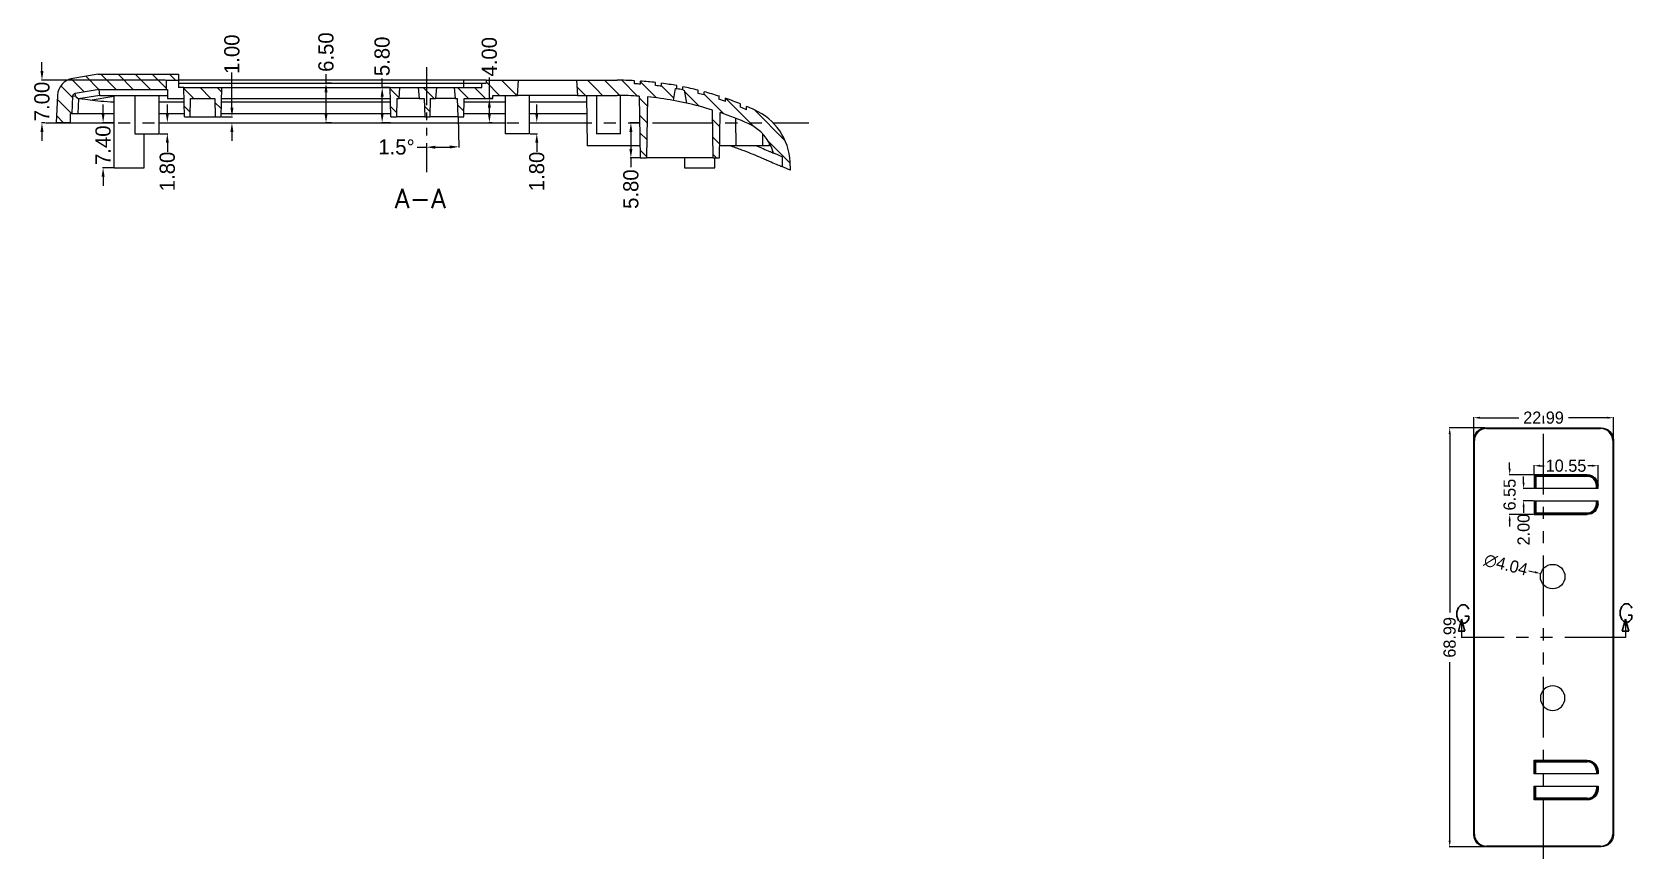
# Model space of a CAD drawing. Extents: x 18 to 718, y 389 to 747.
# Drawn here: x 23.4 to 287, y 389.4 to 525.5 of the extents above; entities that cross this region are included whole.
import ezdxf

# ---------------------------------------------------------------- set-up
doc = ezdxf.new("R2010")
doc.units = 0
doc.header["$MEASUREMENT"] = 0
doc.linetypes.add('PHANTOM', pattern=[2.5, 1.25, -0.25, 0.25, -0.25, 0.25, -0.25])
for name, color, linetype in [('10', 7, 'Continuous'), ('50', 7, 'Continuous'), ('TOP', 7, 'Continuous')]:
    doc.layers.add(name, color=color, linetype=linetype)
doc.styles.add('blockfont', font='simplex.shx', dxfattribs={"bigfont": 'bigfont'})
doc.dimstyles.new('1', dxfattribs={"dimtxt": 2.5, "dimasz": 1.5, "dimexe": 0.1, "dimexo": 0.1, "dimgap": 0.09, "dimtad": 0, "dimzin": 0, "dimdsep": 46, "dimtxsty": 'Standard', "dimcen": 0, "dimclrd": 4, "dimclre": 4, "dimclrt": 3, "dimadec": 1, "dimazin": 0, "dimtfac": 1, "dimtofl": 0, "dimtmove": 0, "dimatfit": 3, "dimfxl": 0, "dimtolj": 1, "dimtzin": 0, "dimlwd": 9, "dimlwe": 9, "dimarcsym": 0})
doc.dimstyles.new('2', dxfattribs={"dimtxt": 2, "dimasz": 1, "dimexe": 0.1, "dimexo": 0.1, "dimgap": 0.09, "dimtad": 0, "dimzin": 0, "dimdsep": 46, "dimtxsty": 'Standard', "dimcen": 0, "dimclrd": 4, "dimclre": 4, "dimclrt": 3, "dimadec": 1, "dimazin": 0, "dimtfac": 1, "dimtofl": 0, "dimtmove": 0, "dimatfit": 3, "dimfxl": 0, "dimtolj": 1, "dimtzin": 0, "dimlwd": 9, "dimlwe": 9, "dimarcsym": 0})

# ---------------------------------------------------------------- blocks, each defined once
blk = doc.blocks.new('HATCH1')
at = {"color": 200, "linetype": 'Continuous'}
for p, q in [((31.56, 782.34), (32.73, 783.52)), ((33.04, 781), (35.42, 783.37)), ((35.73, 780.85), (37.66, 782.78)), ((36.64, 778.94), (38.81, 781.1)), ((37.05, 776.52), (39.22, 778.69)), ((37.06, 773.7), (39.56, 776.2)), ((37.06, 770.87), (39.56, 773.37)), ((37.06, 768.04), (39.56, 770.54)), ((37.26, 765.42), (39.56, 767.72)), ((38.56, 763.89), (39.56, 764.89)), ((33.32, 761.48), (34.31, 762.47)), ((35.56, 760.89), (37.21, 762.55)), ((35.56, 758.07), (37.36, 759.86)), ((33.88, 756.39), (34.9, 757.41)), ((36.64, 756.32), (37.36, 757.04)), ((33.25, 727.49), (34.23, 728.47)), ((35.66, 727.07), (37.14, 728.54)), ((33.4, 721.98), (34.31, 722.89)), ((35.56, 721.31), (37.36, 723.11)), ((33.47, 716.4), (34.47, 717.4)), ((35.56, 715.66), (37.36, 717.46)), ((35.56, 712.83), (37.36, 714.63)), ((36.06, 710.51), (38.28, 712.72)), ((36.06, 707.68), (38.56, 710.18)), ((36.06, 696.37), (37.46, 697.77)), ((37.18, 694.66), (38.56, 696.04)), ((36.06, 693.54), (37.18, 694.66)), ((36.06, 690.71), (38.56, 693.21)), ((35.95, 687.78), (38.55, 690.38)), ((26.01, 686.33), (27.04, 687.36)), ((28.79, 686.28), (29.92, 687.41)), ((31.57, 686.23), (32.8, 687.46)), ((34.35, 686.19), (35.68, 687.51)), ((35.66, 684.66), (38.32, 687.32)), ((35.62, 681.8), (37.64, 683.82)), ((34.29, 677.65), (36.73, 680.08)), ((25.76, 674.77), (26.31, 675.33)), ((28.09, 674.27), (29.19, 675.38)), ((30.87, 674.23), (32.07, 675.43)), ((33.02, 673.55), (36.29, 676.82)), ((30.9, 668.6), (35.57, 673.27)), ((28.6, 663.48), (33.72, 668.6)), ((24.93, 662.64), (28.6, 666.31))]:
    blk.add_line(p, q, dxfattribs=at)
blk = doc.blocks.new('ASSORTED_DRAFT13')
at = {"color": 13}
for p, q in [((823.64, 577.91, 823.64), (821.64, 578.44)), ((821.64, 577.37), (821.64, 578.44)), ((823.64, 577.91, 823.64), (821.64, 577.37))]:
    blk.add_line(p, q, dxfattribs=at)
blk = doc.blocks.new('ASSORTED_DRAFT14')
at = {"color": 13}
for p, q in [((823.64, 550.92, 823.64), (821.64, 551.45)), ((821.64, 550.38), (821.64, 551.45)), ((823.64, 550.92, 823.64), (821.64, 550.38))]:
    blk.add_line(p, q, dxfattribs=at)
blk = doc.blocks.new('*D101')
at = {"color": 4, "linetype": 'Continuous', "lineweight": 9}
for p, q in [((269.1, 451.35), (269.1, 452.35)), ((270.71, 450.35), (269, 450.35)), ((270.71, 448.35), (269, 448.35)), ((269.1, 447.35), (269.1, 446.35))]:
    blk.add_line(p, q, dxfattribs=at)
for points in [[(268.93, 451.35), (269.27, 451.35), (269.1, 450.35)], [(268.93, 447.35), (269.27, 447.35), (269.1, 448.35)]]:
    blk.add_solid(points, dxfattribs=at)
at = {"layer": 'Defpoints', "color": 0, "linetype": 'Continuous', "lineweight": 9}
for p in [(269.1, 448.35), (270.81, 450.35), (270.81, 448.35)]:
    blk.add_point(p, dxfattribs=at)
at = {"color": 3, "linetype": 'Continuous', "lineweight": 9, "insert": (269.1, 443.59), "char_height": 2, "attachment_point": 5, "rotation": 90}
blk.add_mtext('\\A1;2.00', dxfattribs=at)
blk = doc.blocks.new('*D102')
at = {"color": 4, "linetype": 'Continuous', "lineweight": 9}
for p, q in [((266.8, 453.62), (266.8, 454.62)), ((270.71, 452.62), (266.7, 452.62)), ((270.71, 446.08), (266.7, 446.08)), ((266.8, 445.08), (266.8, 444.08))]:
    blk.add_line(p, q, dxfattribs=at)
for points in [[(266.64, 453.62), (266.97, 453.62), (266.8, 452.62)], [(266.64, 445.08), (266.97, 445.08), (266.8, 446.08)]]:
    blk.add_solid(points, dxfattribs=at)
at = {"layer": 'Defpoints', "color": 0, "linetype": 'Continuous', "lineweight": 9}
for p in [(270.81, 452.62), (266.8, 446.08), (270.81, 446.08)]:
    blk.add_point(p, dxfattribs=at)
at = {"color": 3, "linetype": 'Continuous', "lineweight": 9, "insert": (266.8, 449.35), "char_height": 2, "attachment_point": 5, "rotation": 90}
blk.add_mtext('\\A1;6.55', dxfattribs=at)
blk = doc.blocks.new('*D103')
at = {"color": 4, "linetype": 'Continuous', "lineweight": 9}
for p, q in [((270.81, 452.72), (270.81, 454.21)), ((271.81, 454.11), (272.49, 454.11)), ((280.36, 454.11), (279.67, 454.11)), ((281.36, 450.95), (281.36, 454.21))]:
    blk.add_line(p, q, dxfattribs=at)
for points in [[(271.81, 454.28), (271.81, 453.95), (270.81, 454.11)], [(280.36, 454.28), (280.36, 453.95), (281.36, 454.11)]]:
    blk.add_solid(points, dxfattribs=at)
at = {"layer": 'Defpoints', "color": 0, "linetype": 'Continuous', "lineweight": 9}
for p in [(281.36, 454.11), (270.81, 452.62), (281.36, 450.85)]:
    blk.add_point(p, dxfattribs=at)
at = {"color": 3, "linetype": 'Continuous', "lineweight": 9, "insert": (276.08, 454.11), "char_height": 2, "attachment_point": 5}
blk.add_mtext('\\A1;10.55', dxfattribs=at)
blk = doc.blocks.new('*D104')
at = {"color": 4, "linetype": 'Continuous', "lineweight": 9}
for p, q in [((260.89, 458.45), (260.89, 462.12)), ((261.89, 462.02), (268.29, 462.02)), ((282.88, 462.02), (276.47, 462.02)), ((283.88, 458.45), (283.88, 462.12))]:
    blk.add_line(p, q, dxfattribs=at)
for points in [[(261.89, 462.18), (261.89, 461.85), (260.89, 462.02)], [(282.88, 462.18), (282.88, 461.85), (283.88, 462.02)]]:
    blk.add_solid(points, dxfattribs=at)
at = {"layer": 'Defpoints', "color": 0, "linetype": 'Continuous', "lineweight": 9}
for p in [(283.88, 462.02), (260.89, 458.35), (283.88, 458.35)]:
    blk.add_point(p, dxfattribs=at)
at = {"color": 3, "linetype": 'Continuous', "lineweight": 9, "insert": (272.38, 462.02), "char_height": 2, "attachment_point": 5}
blk.add_mtext('\\A1;22.99', dxfattribs=at)
blk = doc.blocks.new('*D105')
at = {"color": 4, "linetype": 'Continuous', "lineweight": 9}
for p, q in [((262.79, 460.35), (256.82, 460.35)), ((256.92, 459.35), (256.92, 429.94)), ((256.92, 392.35), (256.92, 421.76)), ((262.79, 391.35), (256.82, 391.35))]:
    blk.add_line(p, q, dxfattribs=at)
for points in [[(256.75, 459.35), (257.09, 459.35), (256.92, 460.35)], [(256.75, 392.35), (257.09, 392.35), (256.92, 391.35)]]:
    blk.add_solid(points, dxfattribs=at)
at = {"layer": 'Defpoints', "color": 0, "linetype": 'Continuous', "lineweight": 9}
for p in [(262.89, 460.35), (256.92, 391.35), (262.89, 391.35)]:
    blk.add_point(p, dxfattribs=at)
at = {"color": 3, "linetype": 'Continuous', "lineweight": 9, "insert": (256.92, 425.85), "char_height": 2, "attachment_point": 5, "rotation": 90}
blk.add_mtext('\\A1;68.99', dxfattribs=at)
blk = doc.blocks.new('*D106')
at = {"color": 4, "linetype": 'Continuous', "lineweight": 9}
blk.add_line((269.98, 436.83), (270.95, 436.59), dxfattribs=at)
blk.add_solid([(270.99, 436.75), (270.91, 436.43), (271.92, 436.34)], dxfattribs=at)
at = {"layer": 'Defpoints', "color": 0, "linetype": 'Continuous', "lineweight": 9}
for p in [(271.92, 436.34), (275.84, 435.36)]:
    blk.add_point(p, dxfattribs=at)
at = {"color": 3, "linetype": 'Continuous', "lineweight": 9, "insert": (266.18, 437.79), "char_height": 2, "attachment_point": 5, "rotation": 345.8831}
blk.add_mtext('\\A1;∅4.04', dxfattribs=at)
blk = doc.blocks.new('*D217')
at = {"color": 4, "linetype": 'Continuous', "lineweight": 9}
for p, q in [((25.03, 519.09), (25.03, 520.59)), ((45.4, 517.59), (24.93, 517.59)), ((25.48, 510.59), (24.93, 510.59)), ((25.03, 509.09), (25.03, 507.59))]:
    blk.add_line(p, q, dxfattribs=at)
for points in [[(24.78, 519.09), (25.28, 519.09), (25.03, 517.59)], [(24.78, 509.09), (25.28, 509.09), (25.03, 510.59)]]:
    blk.add_solid(points, dxfattribs=at)
at = {"layer": 'Defpoints', "color": 0, "linetype": 'Continuous', "lineweight": 9}
for p in [(25.03, 517.59), (45.5, 517.59), (25.58, 510.59)]:
    blk.add_point(p, dxfattribs=at)
at = {"color": 3, "linetype": 'Continuous', "lineweight": 9, "insert": (25.03, 514.09), "char_height": 2.5, "attachment_point": 5, "rotation": 90}
blk.add_mtext('\\A1;7.00', dxfattribs=at)
blk = doc.blocks.new('*D218')
at = {"color": 4, "linetype": 'Continuous', "lineweight": 9}
for p, q in [((35.1, 512.09), (35.1, 513.59)), ((36.75, 510.59), (35, 510.59)), ((36.75, 503.19), (35, 503.19)), ((35.1, 501.69), (35.1, 500.19))]:
    blk.add_line(p, q, dxfattribs=at)
for points in [[(34.85, 512.09), (35.35, 512.09), (35.1, 510.59)], [(34.85, 501.69), (35.35, 501.69), (35.1, 503.19)]]:
    blk.add_solid(points, dxfattribs=at)
at = {"layer": 'Defpoints', "color": 0, "linetype": 'Continuous', "lineweight": 9}
for p in [(36.85, 510.59), (35.1, 503.19), (36.85, 503.19)]:
    blk.add_point(p, dxfattribs=at)
at = {"color": 3, "linetype": 'Continuous', "lineweight": 9, "insert": (35.1, 506.89), "char_height": 2.5, "attachment_point": 5, "rotation": 90}
blk.add_mtext('\\A1;7.40', dxfattribs=at)
blk = doc.blocks.new('*D219')
at = {"color": 4, "linetype": 'Continuous', "lineweight": 9}
for p, q in [((45.68, 512.09), (45.68, 513.59)), ((44.45, 510.59), (45.78, 510.59)), ((44.45, 508.79), (45.78, 508.79)), ((45.68, 507.29), (45.68, 505.79))]:
    blk.add_line(p, q, dxfattribs=at)
for points in [[(45.43, 512.09), (45.93, 512.09), (45.68, 510.59)], [(45.43, 507.29), (45.93, 507.29), (45.68, 508.79)]]:
    blk.add_solid(points, dxfattribs=at)
at = {"layer": 'Defpoints', "color": 0, "linetype": 'Continuous', "lineweight": 9}
for p in [(44.35, 510.59), (44.35, 508.79), (45.68, 508.79)]:
    blk.add_point(p, dxfattribs=at)
at = {"color": 3, "linetype": 'Continuous', "lineweight": 9, "insert": (45.68, 502.57), "char_height": 2.5, "attachment_point": 5, "rotation": 90}
blk.add_mtext('\\A1;1.80', dxfattribs=at)
blk = doc.blocks.new('*D220')
at = {"color": 4, "linetype": 'Continuous', "lineweight": 9}
for p, q in [((56.32, 513.09), (56.32, 518.86)), ((54.6, 511.59), (56.42, 511.59)), ((54.58, 510.59), (56.42, 510.59)), ((56.32, 509.09), (56.32, 507.59))]:
    blk.add_line(p, q, dxfattribs=at)
for points in [[(56.07, 513.09), (56.57, 513.09), (56.32, 511.59)], [(56.07, 509.09), (56.57, 509.09), (56.32, 510.59)]]:
    blk.add_solid(points, dxfattribs=at)
at = {"layer": 'Defpoints', "color": 0, "linetype": 'Continuous', "lineweight": 9}
for p in [(54.5, 511.59), (56.32, 511.59), (54.48, 510.59)]:
    blk.add_point(p, dxfattribs=at)
at = {"color": 3, "linetype": 'Continuous', "lineweight": 9, "insert": (56.32, 521.87), "char_height": 2.5, "attachment_point": 5, "rotation": 90}
blk.add_mtext('\\A1;1.00', dxfattribs=at)
blk = doc.blocks.new('*D221')
at = {"color": 4, "linetype": 'Continuous', "lineweight": 9}
for p, q in [((81.07, 516.39), (81.07, 517.89)), ((82.28, 516.39), (80.97, 516.39)), ((81.07, 512.09), (81.07, 514.89)), ((82.43, 510.59), (80.97, 510.59))]:
    blk.add_line(p, q, dxfattribs=at)
for points in [[(80.82, 514.89), (81.32, 514.89), (81.07, 516.39)], [(80.82, 512.09), (81.32, 512.09), (81.07, 510.59)]]:
    blk.add_solid(points, dxfattribs=at)
at = {"layer": 'Defpoints', "color": 0, "linetype": 'Continuous', "lineweight": 9}
for p in [(81.07, 516.39), (82.38, 516.39), (82.53, 510.59)]:
    blk.add_point(p, dxfattribs=at)
at = {"color": 3, "linetype": 'Continuous', "lineweight": 9, "insert": (81.07, 521.52), "char_height": 2.5, "attachment_point": 5, "rotation": 90}
blk.add_mtext('\\A1;5.80', dxfattribs=at)
blk = doc.blocks.new('*D222')
at = {"color": 4, "linetype": 'Continuous', "lineweight": 9}
for p, q in [((98.73, 514.59), (98.73, 518.03)), ((99.2, 514.59), (98.63, 514.59)), ((98.73, 512.09), (98.73, 513.09)), ((99.2, 510.59), (98.63, 510.59))]:
    blk.add_line(p, q, dxfattribs=at)
for points in [[(98.48, 513.09), (98.98, 513.09), (98.73, 514.59)], [(98.48, 512.09), (98.98, 512.09), (98.73, 510.59)]]:
    blk.add_solid(points, dxfattribs=at)
at = {"layer": 'Defpoints', "color": 0, "linetype": 'Continuous', "lineweight": 9}
for p in [(98.73, 514.59), (99.3, 514.59), (99.3, 510.59)]:
    blk.add_point(p, dxfattribs=at)
at = {"color": 3, "linetype": 'Continuous', "lineweight": 9, "insert": (98.73, 521.45), "char_height": 2.5, "attachment_point": 5, "rotation": 90}
blk.add_mtext('\\A1;4.00', dxfattribs=at)
blk = doc.blocks.new('*D223')
at = {"color": 4, "linetype": 'Continuous', "lineweight": 9}
for p, q in [((72.75, 517.09), (71.72, 517.09)), ((71.82, 517.09), (71.82, 518.59)), ((71.82, 512.09), (71.82, 515.59)), ((72.75, 510.59), (71.72, 510.59))]:
    blk.add_line(p, q, dxfattribs=at)
for points in [[(71.57, 515.59), (72.07, 515.59), (71.82, 517.09)], [(71.57, 512.09), (72.07, 512.09), (71.82, 510.59)]]:
    blk.add_solid(points, dxfattribs=at)
at = {"layer": 'Defpoints', "color": 0, "linetype": 'Continuous', "lineweight": 9}
for p in [(71.82, 517.09), (72.85, 517.09), (72.85, 510.59)]:
    blk.add_point(p, dxfattribs=at)
at = {"color": 3, "linetype": 'Continuous', "lineweight": 9, "insert": (71.82, 522.22), "char_height": 2.5, "attachment_point": 5, "rotation": 90}
blk.add_mtext('\\A1;6.50', dxfattribs=at)
blk = doc.blocks.new('*D224')
at = {"color": 4, "linetype": 'Continuous', "lineweight": 9}
blk.add_line((93.58, 511.49), (93.71, 506.53), dxfattribs=at)
for start, end in [(269.5802, 270), (270.4198, 271.0802)]:
    blk.add_arc((88.35, 711.29), 204.73, start, end, dxfattribs=at)
for points in [[(89.85, 506.31), (89.85, 506.81), (88.35, 506.56)], [(92.21, 506.85), (92.22, 506.35), (93.71, 506.63)]]:
    blk.add_solid(points, dxfattribs=at)
at = {"layer": 'Defpoints', "color": 0, "linetype": 'Continuous', "lineweight": 9}
for p in [(88.35, 519.76), (93.5, 514.59), (93.58, 511.59), (91.93, 506.59), (88.35, 502.46)]:
    blk.add_point(p, dxfattribs=at)
at = {"color": 3, "linetype": 'Continuous', "lineweight": 9, "insert": (83.43, 506.59), "char_height": 2.5, "attachment_point": 5, "rotation": 359.5802}
blk.add_mtext('\\A1;1.5°', dxfattribs=at)
blk = doc.blocks.new('*D225')
at = {"color": 4, "linetype": 'Continuous', "lineweight": 9}
for p, q in [((106.54, 512.09), (106.54, 513.59)), ((105.45, 510.59), (106.64, 510.59)), ((105.45, 508.79), (106.64, 508.79)), ((106.54, 507.29), (106.54, 505.79))]:
    blk.add_line(p, q, dxfattribs=at)
for points in [[(106.29, 512.09), (106.79, 512.09), (106.54, 510.59)], [(106.29, 507.29), (106.79, 507.29), (106.54, 508.79)]]:
    blk.add_solid(points, dxfattribs=at)
at = {"layer": 'Defpoints', "color": 0, "linetype": 'Continuous', "lineweight": 9}
for p in [(105.35, 510.59), (105.35, 508.79), (106.54, 508.79)]:
    blk.add_point(p, dxfattribs=at)
at = {"color": 3, "linetype": 'Continuous', "lineweight": 9, "insert": (106.54, 502.57), "char_height": 2.5, "attachment_point": 5, "rotation": 90}
blk.add_mtext('\\A1;1.80', dxfattribs=at)
blk = doc.blocks.new('*D226')
at = {"color": 4, "linetype": 'Continuous', "lineweight": 9}
for p, q in [((123.39, 510.59), (121.94, 510.59)), ((122.04, 509.09), (122.04, 506.29)), ((123.49, 504.79), (121.94, 504.79)), ((122.04, 504.79), (122.04, 503.29))]:
    blk.add_line(p, q, dxfattribs=at)
for points in [[(121.79, 509.09), (122.29, 509.09), (122.04, 510.59)], [(121.79, 506.29), (122.29, 506.29), (122.04, 504.79)]]:
    blk.add_solid(points, dxfattribs=at)
at = {"layer": 'Defpoints', "color": 0, "linetype": 'Continuous', "lineweight": 9}
for p in [(123.49, 510.59), (122.04, 504.79), (123.59, 504.79)]:
    blk.add_point(p, dxfattribs=at)
at = {"color": 3, "linetype": 'Continuous', "lineweight": 9, "insert": (122.04, 499.66), "char_height": 2.5, "attachment_point": 5, "rotation": 90}
blk.add_mtext('\\A1;5.80', dxfattribs=at)

msp = doc.modelspace()

# ---------------------------------------------------------------- linework, layer by layer
at = {"layer": '10', "color": 1, "linetype": 'PHANTOM', "lineweight": 9, "ltscale": 5}
msp.add_line((88.352, 519.755), (88.352, 502.455), dxfattribs=at)
at = {"layer": '10', "color": 7, "linetype": 'Continuous', "lineweight": 9}
for p, q in [((34.27, 518.587), (30.09, 517.891)), ((34.27, 518.587), (47.503, 518.587)), ((45.503, 517.587), (45.503, 516.087)), ((45.503, 517.587), (47.503, 517.587)), ((47.503, 518.587), (47.503, 517.587)), ((47.503, 517.587), (47.503, 516.387)), ((47.503, 517.087), (94.503, 517.087)), ((94.503, 517.587), (47.504, 517.587)), ((94.503, 517.087), (94.503, 517.587)), ((98.203, 517.587), (94.503, 517.587)), ((94.503, 516.387), (94.503, 517.087)), ((94.503, 517.087), (97.503, 517.087)), ((97.503, 517.087), (98.203, 517.087)), ((97.503, 516.387), (97.503, 517.087)), ((98.203, 517.587), (103.503, 517.587)), ((98.203, 517.587), (98.203, 517.087)), ((103.372, 515.087), (103.503, 517.587)), ((103.503, 517.587), (113.103, 517.587)), ((113.103, 517.587), (116.267, 517.587)), ((113.103, 517.587), (113.234, 515.087)), ((116.267, 517.587), (119.787, 517.587)), ((122.61, 517.014), (122.61, 517.515)), ((123.61, 516.953), (123.61, 517.454)), ((126.11, 516.719), (126.11, 517.223)), ((127.11, 516.593), (127.11, 517.098)), ((129.61, 516.195), (129.61, 516.703)), ((27.587, 515.089), (27.351, 510.587)), ((30.083, 514.958), (29.933, 512.087)), ((30.583, 514.932), (30.083, 514.958)), ((34.477, 516.087), (30.501, 515.425)), ((30.583, 514.932), (30.501, 515.425)), ((30.583, 514.932), (31.061, 514.504)), ((31.061, 514.504), (30.934, 512.087)), ((34.559, 515.087), (31.061, 514.504)), ((32.952, 514.322), (36.852, 514.972)), ((34.477, 516.087), (45.503, 516.087)), ((34.559, 515.087), (34.477, 516.087)), ((34.559, 515.087), (45.703, 515.087)), ((36.852, 515.087), (36.852, 503.187)), ((40.352, 515.087), (40.352, 508.787)), ((44.352, 508.787), (44.352, 515.087)), ((48.441, 513.961), (44.353, 513.961)), ((45.503, 516.087), (45.703, 516.087)), ((45.703, 516.087), (45.703, 514.587)), ((45.703, 514.587), (48.425, 514.587)), ((48.378, 516.387), (47.503, 516.387)), ((48.378, 516.387), (54.629, 516.387)), ((48.503, 511.587), (48.378, 516.387)), ((49.425, 511.587), (49.503, 514.587)), ((49.503, 514.587), (53.503, 514.587)), ((53.503, 514.587), (53.582, 511.587)), ((54.629, 516.387), (54.503, 511.587)), ((82.44, 513.961), (54.566, 513.961)), ((54.582, 514.587), (82.425, 514.587)), ((54.629, 516.387), (82.378, 516.387)), ((82.378, 516.387), (84.003, 516.387)), ((82.503, 511.587), (82.378, 516.387)), ((83.503, 514.587), (83.425, 511.587)), ((83.503, 514.587), (83.846, 514.587)), ((83.846, 514.587), (84.003, 516.387)), ((87.161, 514.587), (83.846, 514.587)), ((84.003, 516.387), (87.003, 516.387)), ((87.003, 516.387), (87.161, 514.587)), ((87.003, 516.387), (90.003, 516.387)), ((87.161, 514.587), (88.003, 514.587)), ((88.003, 514.587), (88.082, 511.587)), ((89.003, 514.587), (88.925, 511.587)), ((89.003, 514.587), (89.846, 514.587)), ((90.003, 516.387), (89.846, 514.587)), ((93.161, 514.587), (89.846, 514.587)), ((90.003, 516.387), (93.003, 516.387)), ((93.003, 516.387), (97.503, 516.387)), ((93.161, 514.587), (93.003, 516.387)), ((93.161, 514.587), (93.503, 514.587)), ((93.582, 511.587), (93.503, 514.587)), ((94.503, 511.587), (94.582, 514.587)), ((101.352, 513.961), (94.564, 513.961)), ((94.582, 514.587), (99.303, 514.587)), ((99.303, 514.587), (99.303, 515.087)), ((99.303, 515.087), (103.372, 515.087)), ((101.352, 515.087), (101.352, 508.787)), ((113.234, 515.087), (103.372, 515.087)), ((114.726, 513.961), (105.351, 513.961)), ((105.352, 508.787), (105.352, 515.087)), ((113.234, 515.087), (116.267, 515.087)), ((114.708, 515.087), (114.852, 506.787)), ((116.267, 515.087), (119.787, 515.087)), ((116.352, 515.087), (116.352, 508.787)), ((120.352, 508.787), (120.352, 515.084)), ((123.415, 514.962), (123.592, 504.787)), ((124.768, 514.851), (124.592, 504.787)), ((129.063, 514.261), (129.41, 516.231)), ((130.61, 516.002), (130.61, 516.512)), ((130.81, 515.961), (131.185, 513.835)), ((133.11, 515.434), (133.11, 515.949)), ((134.11, 515.171), (134.11, 515.689)), ((136.61, 514.426), (136.61, 514.951)), ((137.61, 514.09), (137.61, 514.619)), ((29.933, 512.087), (29.752, 512.087)), ((29.752, 510.587), (29.752, 512.087)), ((29.933, 512.087), (30.934, 512.087)), ((30.934, 512.087), (36.852, 512.087)), ((44.353, 512.087), (48.491, 512.087)), ((48.503, 511.587), (49.425, 511.587)), ((49.425, 511.587), (53.582, 511.587)), ((53.582, 511.587), (54.503, 511.587)), ((54.516, 512.087), (82.49, 512.087)), ((82.503, 511.587), (83.425, 511.587)), ((88.082, 511.587), (83.425, 511.587)), ((88.082, 511.587), (88.925, 511.587)), ((93.582, 511.587), (88.925, 511.587)), ((93.582, 511.587), (94.503, 511.587)), ((94.516, 512.087), (101.352, 512.087)), ((105.351, 512.087), (114.759, 512.087)), ((135.613, 504.787), (135.475, 512.689)), ((136.613, 504.787), (136.743, 512.274)), ((140.11, 513.156), (140.11, 513.695)), ((141.11, 512.743), (141.11, 513.286)), ((29.752, 510.587), (27.351, 510.587)), ((29.752, 510.587), (36.852, 510.587)), ((40.352, 508.787), (42.352, 508.787)), ((41.852, 503.187), (41.852, 508.787)), ((42.352, 508.787), (44.352, 508.787)), ((44.353, 510.587), (101.352, 510.587)), ((105.352, 508.787), (101.352, 508.787)), ((105.351, 510.587), (114.785, 510.587)), ((118.352, 508.787), (116.352, 508.787)), ((120.352, 508.787), (118.352, 508.787)), ((139.302, 508.946), (139.302, 506.787)), ((143.802, 506.787), (143.802, 508.696)), ((123.557, 506.787), (114.852, 506.787)), ((139.303, 506.787), (136.647, 506.787)), ((143.802, 506.787), (139.302, 506.787)), ((144.852, 506.787), (143.802, 506.787)), ((144.852, 506.787), (144.86, 507.23)), ((123.592, 504.787), (124.592, 504.787)), ((130.102, 504.787), (124.592, 504.787)), ((135.613, 504.787), (130.102, 504.787)), ((130.852, 504.787), (130.852, 503.187)), ((135.613, 504.787), (136.613, 504.787)), ((135.852, 503.187), (135.852, 504.787)), ((146.952, 504.994), (146.952, 503.362)), ((148.352, 502.762), (148.281, 504.129)), ((36.852, 503.187), (41.852, 503.187)), ((130.852, 503.187), (133.352, 503.187)), ((133.352, 503.187), (135.852, 503.187))]:
    msp.add_line(p, q, dxfattribs=at)
at = {"layer": '10', "color": 1, "linetype": 'PHANTOM', "lineweight": 9, "ltscale": 8}
for p, q in [((25.584, 510.587), (151.354, 510.587)), ((272.384, 389.354), (272.384, 462.347)), ((285.88, 425.851), (258.887, 425.851))]:
    msp.add_line(p, q, dxfattribs=at)
at = {"layer": '10', "color": 7, "linetype": 'Continuous', "lineweight": 9}
for centre, radius, start, end in [((30.583, 514.932), 3, 99.46232, 177), ((119.787, 462.587), 55, 87.05728, 90), ((119.787, 462.587), 54.5, 85.97698, 87.03025), ((119.787, 462.587), 55, 83.39787, 86.01361), ((119.787, 462.587), 54.5, 82.27738, 83.33703), ((119.787, 462.587), 55, 79.71117, 82.34801), ((30.583, 514.932), 0.5, 99.46232, 177), ((119.787, 462.587), 52.5, 86.03756, 90), ((119.787, 462.587), 52.5, 79.82293, 84.55567), ((119.787, 462.587), 54.5, 78.54504, 79.61574), ((119.787, 462.587), 55, 75.98082, 78.65056), ((119.787, 462.587), 54.5, 74.76267, 75.84953), ((119.787, 462.587), 55, 72.1887, 74.90451), ((119.787, 462.587), 54.5, 70.91091, 72.01974), ((119.787, 462.587), 55, 68.31401, 71.09107), ((119.787, 462.587), 52.5, 72.61327, 77.4605), ((119.787, 462.587), 52.5, 65.71442, 71.15656), ((119.787, 462.587), 54.5, 66.96719, 68.10483), ((119.787, 462.587), 55, 65.71442, 67.18846), ((138.295, 503.605), 10, 3, 65.71442), ((138.295, 503.605), 7.5, 15.48071, 65.71442), ((-4950.166, -11390.894), 12941.9, 66.8059657, 66.812853), ((-4950.166, -11390.894), 12940.4, 66.7963759, 66.80312)]:
    msp.add_arc(centre, radius, start, end, dxfattribs=at)
at = {"layer": '10', "color": 7, "linetype": 'Continuous', "lineweight": 9, "extrusion": (0, 0, -1)}
for start, end in [(100.17058, 100.38426), (101.45496, 101.66958)]:
    msp.add_arc((-119.787, 462.587), 54.5, start, end, dxfattribs=at)
msp.add_ellipse((38.352, 515.051), major_axis=(-7.262, 0), ratio=0.1500046, start_param=4.9204387, end_param=5.5507709, dxfattribs=at)
at = {"layer": '10', "color": 7, "linetype": 'Continuous', "lineweight": 9}
for points in [[(32.952, 514.322), (31.832, 514.509), (31.161, 514.521), (31.071, 514.506)], [(139.302, 508.946), (139.302, 509.739), (139.303, 510.532), (139.303, 511.325)], [(142.746, 506.786), (143.132, 506.628), (143.486, 506.479), (143.806, 506.342)]]:
    msp.add_open_spline(points, degree=3, dxfattribs=at)
for points, knots in [([(131.185, 513.835), (130.833, 513.913), (130.48, 513.988), (129.773, 514.13), (129.418, 514.198), (129.063, 514.261)], [0, 0, 0, 0, 0.5, 0.5, 1, 1, 1, 1]), ([(138.485, 506.788), (138.502, 506.782), (138.518, 506.776), (138.832, 506.668), (139.124, 506.565), (139.555, 506.41), (139.697, 506.358), (139.979, 506.254), (140.119, 506.202), (140.808, 505.944), (141.329, 505.741), (142.316, 505.343), (142.78, 505.15), (143.216, 504.963)], [0, 0, 0, 0, 0.0092061, 0.0092061, 0.1743384, 0.1743384, 0.2569046, 0.2569046, 0.3394707, 0.3394707, 0.6697354, 0.6697354, 1, 1, 1, 1]), ([(143.806, 506.342), (144.233, 506.159), (144.592, 506.006), (144.952, 505.851), (145.02, 505.822), (145.146, 505.768), (145.205, 505.743), (145.366, 505.674), (145.454, 505.636), (145.522, 505.607)], [0, 0, 0, 0, 0.5, 0.5, 0.625, 0.625, 0.75, 0.75, 1, 1, 1, 1]), ([(143.216, 504.963), (143.508, 504.838), (143.788, 504.718), (144.186, 504.548), (144.315, 504.492), (144.564, 504.386), (144.685, 504.334), (145.264, 504.086), (145.658, 503.917), (146.141, 503.71), (146.282, 503.65), (146.524, 503.546), (146.625, 503.503), (146.788, 503.433), (146.849, 503.407), (146.911, 503.38), (146.926, 503.374), (146.946, 503.365), (146.957, 503.361), (146.951, 503.363)], [0, 0, 0, 0, 0.125, 0.125, 0.1875, 0.1875, 0.25, 0.25, 0.5, 0.5, 0.625, 0.625, 0.75, 0.75, 0.875, 0.875, 0.9375, 0.9375, 1, 1, 1, 1])]:
    msp.add_open_spline(points, degree=3, knots=knots, dxfattribs=at)
at = {"layer": '50', "color": 7, "linetype": 'Continuous', "lineweight": 9}
for p, q in [((262.886, 460.347), (281.882, 460.347)), ((262.886, 460.347), (262.991, 460.242)), ((262.991, 460.242), (281.777, 460.242)), ((281.777, 460.242), (281.882, 460.347)), ((260.887, 393.353), (260.887, 458.348)), ((260.992, 458.244), (260.887, 458.348)), ((260.992, 393.458), (260.992, 458.244)), ((283.88, 458.348), (283.776, 458.244)), ((283.776, 458.244), (283.776, 393.458)), ((283.88, 458.348), (283.88, 393.353)), ((279.584, 452.623), (270.811, 452.623)), ((270.811, 452.623), (270.811, 450.351)), ((270.811, 452.623), (270.921, 452.513)), ((270.921, 452.513), (270.921, 450.351)), ((279.584, 452.513), (270.921, 452.513)), ((279.584, 452.351), (271.084, 452.351)), ((271.084, 452.351), (271.084, 450.351)), ((279.584, 452.513), (279.584, 452.623)), ((281.084, 450.351), (281.084, 450.851)), ((281.246, 450.351), (281.246, 450.851)), ((281.356, 450.851), (281.246, 450.851)), ((281.356, 450.351), (281.356, 450.851)), ((281.356, 450.351), (270.811, 450.351)), ((270.811, 448.351), (281.356, 448.351)), ((270.811, 448.351), (270.811, 446.078)), ((270.921, 448.351), (270.921, 446.188)), ((271.084, 448.351), (271.084, 446.351)), ((281.084, 447.851), (281.084, 448.351)), ((281.246, 447.851), (281.246, 448.351)), ((281.356, 447.851), (281.356, 448.351)), ((270.811, 446.078), (270.921, 446.188)), ((270.811, 446.078), (279.584, 446.078)), ((270.921, 446.188), (279.584, 446.188)), ((271.084, 446.351), (279.584, 446.351)), ((279.584, 446.078), (279.584, 446.188)), ((281.246, 447.851), (281.356, 447.851)), ((270.811, 405.623), (270.921, 405.513)), ((270.811, 405.623), (279.584, 405.623)), ((270.811, 403.351), (270.811, 405.623)), ((281.356, 403.351), (270.811, 403.351)), ((270.921, 405.513), (279.584, 405.513)), ((270.921, 403.351), (270.921, 405.513)), ((271.084, 405.351), (279.584, 405.351)), ((271.084, 403.351), (271.084, 405.351)), ((279.584, 405.513), (279.584, 405.623)), ((281.084, 403.851), (281.084, 403.351)), ((281.356, 403.851), (281.246, 403.851)), ((281.246, 403.851), (281.246, 403.351)), ((281.356, 403.851), (281.356, 403.351)), ((270.811, 401.351), (281.356, 401.351)), ((270.811, 399.078), (270.811, 401.351)), ((270.921, 399.188), (270.921, 401.351)), ((271.084, 399.351), (271.084, 401.351)), ((281.084, 401.351), (281.084, 400.851)), ((281.246, 401.351), (281.246, 400.851)), ((281.246, 400.851), (281.356, 400.851)), ((281.356, 401.351), (281.356, 400.851)), ((270.811, 399.078), (270.921, 399.188)), ((279.584, 399.078), (270.811, 399.078)), ((279.584, 399.188), (270.921, 399.188)), ((279.584, 399.351), (271.084, 399.351)), ((279.584, 399.078), (279.584, 399.188)), ((260.887, 393.353), (260.992, 393.458)), ((283.776, 393.458), (283.88, 393.353)), ((262.991, 391.459), (262.886, 391.354)), ((281.882, 391.354), (262.886, 391.354)), ((281.777, 391.459), (262.991, 391.459)), ((281.882, 391.354), (281.777, 391.459))]:
    msp.add_line(p, q, dxfattribs=at)
at = {"layer": '50', "color": 1, "linetype": 'Continuous', "lineweight": 9}
for p, q in [((258.887, 428.851), (258.887, 425.851)), ((285.88, 428.851), (285.88, 425.851))]:
    msp.add_line(p, q, dxfattribs=at)
at = {"layer": '50', "color": 7, "linetype": 'Continuous', "lineweight": 9}
msp.add_circle((273.884, 435.851), 2.021, dxfattribs=at)
at = {"layer": '50', "color": 7, "linetype": 'Continuous', "lineweight": 9, "extrusion": (0, 0, -1)}
msp.add_circle((-273.884, 415.851), 2.021, dxfattribs=at)
for centre, start, end in [((-279.584, 450.851), 90, 180), ((-279.584, 447.851), 180, 270), ((-279.584, 403.851), 90, 180), ((-279.584, 400.851), 180, 270)]:
    msp.add_arc(centre, 1.773, start, end, dxfattribs=at)
at = {"layer": '50', "color": 7, "linetype": 'Continuous', "lineweight": 9}
for centre, radius, start, end in [((279.584, 450.851), 1.662, 0, 90), ((279.584, 450.851), 1.5, 0, 90), ((279.584, 447.851), 1.662, 270, 0), ((279.584, 447.851), 1.5, 270, 0), ((279.584, 403.851), 1.662, 0, 90), ((279.584, 403.851), 1.5, 0, 90), ((279.584, 400.851), 1.662, 270, 0), ((279.584, 400.851), 1.5, 270, 0)]:
    msp.add_arc(centre, radius, start, end, dxfattribs=at)
at = {"layer": '50', "color": 7, "linetype": 'Continuous', "lineweight": 9, "extrusion": (0, 0, -1)}
for centre, major_axis in [((262.889, 458.346), (-1.416, 1.416)), ((281.879, 458.346), (1.416, 1.416)), ((262.889, 393.355), (-1.416, -1.416)), ((281.879, 393.355), (1.416, -1.416))]:
    msp.add_ellipse(centre, major_axis=major_axis, ratio=0.9987828, start_param=5.4983961, end_param=7.0679745, dxfattribs=at)
at = {"layer": '50', "color": 7, "linetype": 'Continuous', "lineweight": 9}
for centre, major_axis in [((262.993, 458.241), (-1.416, 1.416)), ((281.774, 458.241), (1.416, 1.416)), ((262.993, 393.46), (-1.416, -1.416)), ((281.774, 393.46), (1.416, -1.416))]:
    msp.add_ellipse(centre, major_axis=major_axis, ratio=0.9987828, start_param=5.4983961, end_param=7.0679745, dxfattribs=at)

# ---------------------------------------------------------------- block references
at = {"layer": '10', "color": 200, "linetype": 'Continuous', "lineweight": 9, "rotation": 90}
msp.add_blockref('HATCH1', (810.928, 479.03), dxfattribs=at)
at = {"layer": 'TOP', "color": 1, "linetype": 'Continuous', "lineweight": 9, "rotation": 90}
for name in ['ASSORTED_DRAFT13', 'ASSORTED_DRAFT14']:
    msp.add_blockref(name, (836.796, -394.793), dxfattribs=at)

# ---------------------------------------------------------------- texts
at = {"layer": 'TOP', "color": 1, "linetype": 'Continuous', "lineweight": 9, "line_spacing_factor": 0.903614, "style": 'blockfont'}
for s, insert, char_height, attachment_point in [('\\W01.000; \\H3.17;A-A\\H3.17;', (86.246, 496.512), 3.175, 8), ('\\W01.000;G', (257.738, 428.194), 3, 7), ('\\W01.000;G', (284.638, 428.349), 3, 7)]:
    msp.add_mtext(s, dxfattribs=dict(at, insert=insert, char_height=char_height, attachment_point=attachment_point))

# ---------------------------------------------------------------- dimensions: what is measured, and where the dimension line sits
at = {"color": 7, "linetype": 'Continuous', "lineweight": 9}
for base, p1, p2, picture, middle in [((56.319, 511.587), (54.477, 510.587), (54.503, 511.587), '*D220', (56.319, 521.869)), ((98.733, 514.587), (99.303, 510.587), (99.303, 514.587), '*D222', (98.733, 521.45))]:
    dim = msp.add_linear_dim(base=base, p1=p1, p2=p2, angle=90, dimstyle='1', dxfattribs=at)
    dim.commit()
    dim.dimension.update_dxf_attribs({"geometry": picture, "text_midpoint": middle, "dimtype": 160})
for base, p1, p2, picture, middle in [((71.825, 517.087), (72.852, 510.587), (72.852, 517.087), '*D223', (71.825, 522.219)), ((81.068, 516.387), (82.529, 510.587), (82.378, 516.387), '*D221', (81.068, 521.519)), ((25.027, 517.587), (25.584, 510.587), (45.503, 517.587), '*D217', (25.027, 514.087)), ((35.097, 503.187), (36.852, 510.587), (36.852, 503.187), '*D218', (35.097, 506.887)), ((45.677, 508.787), (44.352, 510.587), (44.352, 508.787), '*D219', (45.677, 502.572)), ((106.543, 508.787), (105.352, 510.587), (105.352, 508.787), '*D225', (106.543, 502.572)), ((122.037, 504.787), (123.491, 510.587), (123.592, 504.787), '*D226', (122.037, 499.656))]:
    dim = msp.add_linear_dim(base=base, p1=p1, p2=p2, angle=90, dimstyle='1', dxfattribs=at)
    dim.commit()
    dim.dimension.update_dxf_attribs({"geometry": picture, "text_midpoint": middle})
dim = msp.add_angular_dim_2l(base=(91.925, 506.59), line1=((88.352, 519.755), (88.352, 502.455)), line2=((93.582, 511.587), (93.503, 514.587)), dimstyle='1', dxfattribs=at)
dim.commit()
dim.dimension.update_dxf_attribs({"geometry": '*D224', "text_midpoint": (83.429, 506.59)})
at = {"linetype": 'Continuous', "lineweight": 9}
for base, p1, p2, picture, middle in [((283.88, 462.016), (260.887, 458.348), (283.88, 458.348), '*D104', (272.384, 462.016)), ((281.35633, 454.11365), (270.81129, 452.62308), (281.35633, 450.85056), '*D103', (276.08381, 454.11365))]:
    dim = msp.add_linear_dim(base=base, p1=p1, p2=p2, dimstyle='2', dxfattribs=at)
    dim.commit()
    dim.dimension.update_dxf_attribs({"geometry": picture, "text_midpoint": middle})
for base, p1, p2, picture, middle in [((256.921, 391.354), (262.886, 460.347), (262.886, 391.354), '*D105', (256.921, 425.851)), ((266.8043, 446.078), (270.8113, 452.6231), (270.8113, 446.078), '*D102', (266.8043, 449.3506)), ((269.101, 448.351), (270.811, 450.351), (270.811, 448.351), '*D101', (269.101, 443.594))]:
    dim = msp.add_linear_dim(base=base, p1=p1, p2=p2, angle=90, dimstyle='2', dxfattribs=at)
    dim.commit()
    dim.dimension.update_dxf_attribs({"geometry": picture, "text_midpoint": middle})
dim = msp.add_diameter_dim_2p(p1=(275.844, 435.358), p2=(271.924, 436.343), dimstyle='2', dxfattribs=at)
dim.commit()
dim.dimension.update_dxf_attribs({"geometry": '*D106', "text_midpoint": (266.179, 437.788)})

doc.saveas('drawing.dxf')
